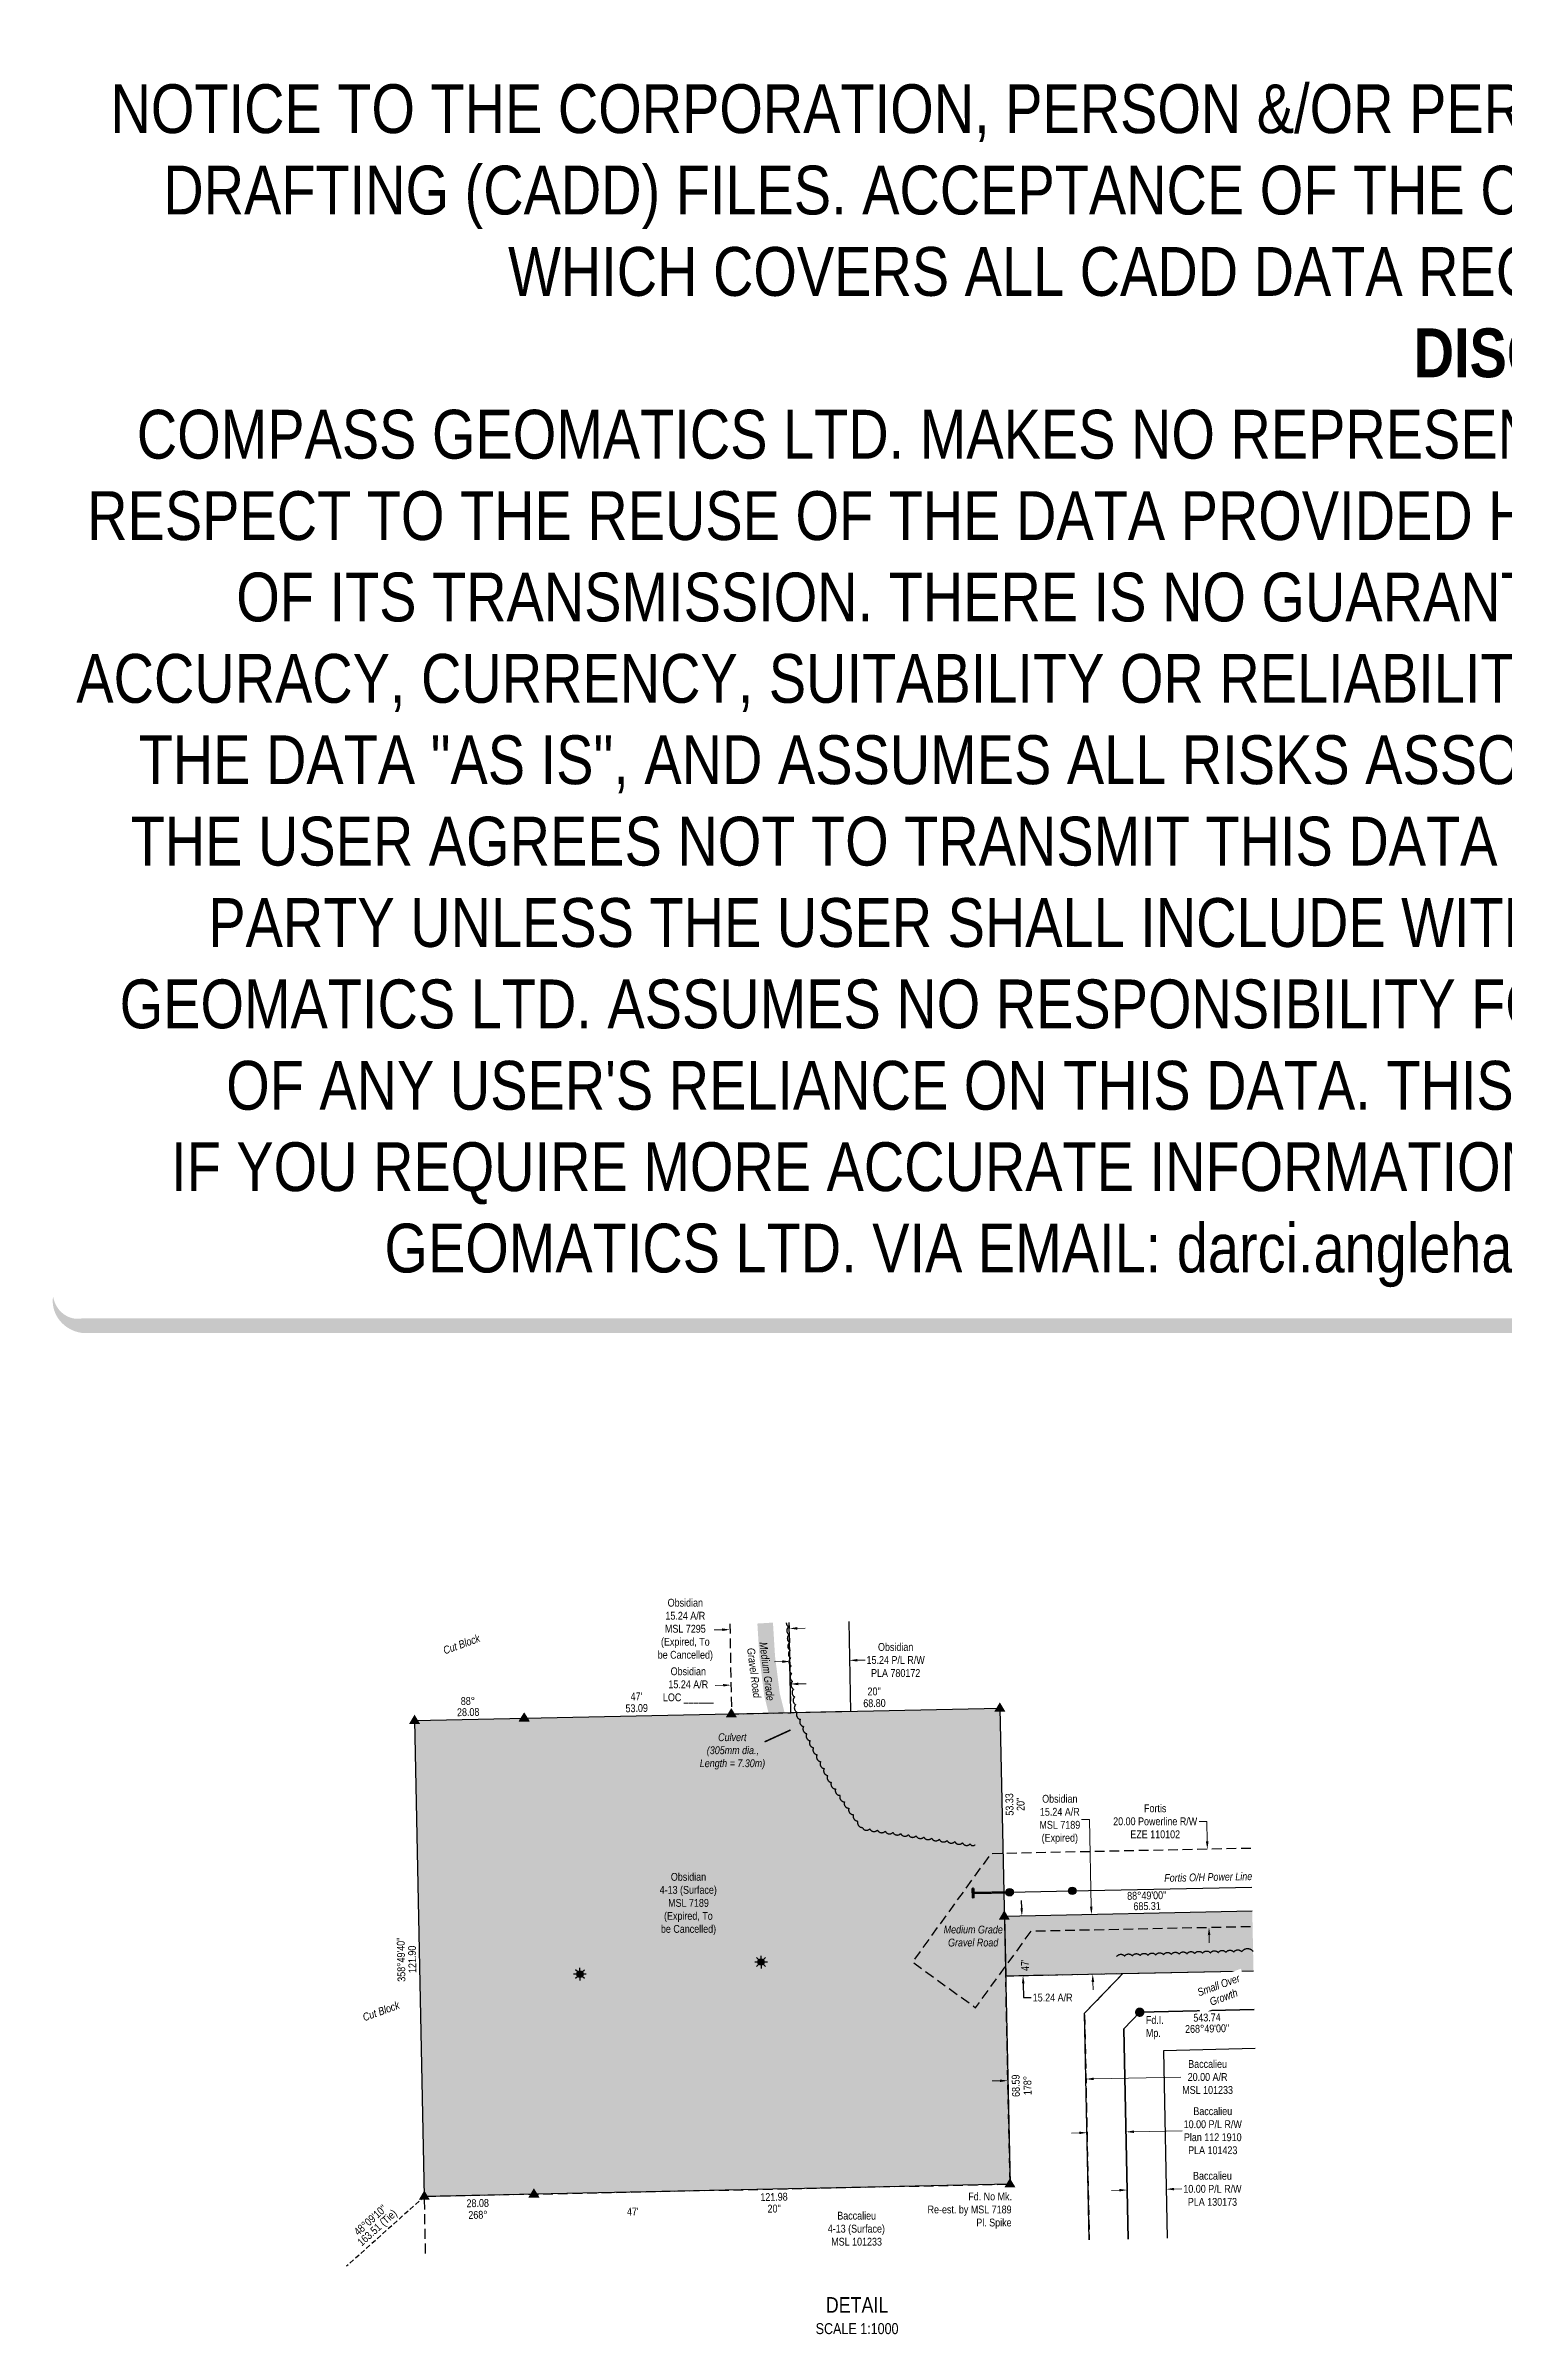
# Model space of a CAD drawing. Extents: x 588922 to 592870, y 5907287 to 5910216.
# Drawn here: x 588922 to 590788, y 5907287 to 5910216 of the extents above; entities that cross this region are included whole.
import ezdxf
from ezdxf.enums import TextEntityAlignment as Align

# ---------------------------------------------------------------- set-up
doc = ezdxf.new("R2010")
doc.units = 0
doc.header["$LTSCALE"] = 5
doc.header["$PDSIZE"] = 0.5
for name, pattern in [('0', [1, 1, 0]), ('foc-ACCESSROAD', [3.75, 2.5, -1.25]), ('foc-FLOWLINE', [3.75, 2.5, -1.25]), ('foc-TIELINE', [1.875, 1.25, -0.625]), ('POWERLINE5', [7.8, 2.4, -0.6, 0.6, -0.6, 0.6, -0.6, 2.4])]:
    doc.linetypes.add(name, pattern=pattern)
doc.layers.get('Defpoints').update_dxf_attribs({"color": 9})
for name, color, linetype, lineweight in [('AS-GENERAL', 48, 'Continuous', 18), ('C-AR-T', 13, 'Continuous', 9), ('C-RW-T', 13, 'Continuous', 9), ('C-WS-T', 13, 'Continuous', 9), ('F-AR-T', 190, 'Continuous', 9), ('F-EZE-T', 190, 'Continuous', 9), ('F-RW-T', 190, 'Continuous', 9), ('F-WS-T', 190, 'Continuous', 9), ('T-TEXT', 48, 'Continuous', 18)]:
    doc.layers.add(name, color=color, linetype=linetype, lineweight=lineweight)
for name, color, linetype in [('AS-POWER', 104, 'foc-POWER'), ('AS-POWER-EXISTING', 72, 'POWERLINE5'), ('AS-POWER-EXISTING-ANC', 72, 'Continuous'), ('AS-ROADS', 254, 'Continuous'), ('C-AR', 13, 'foc-ACCESSROAD'), ('C-RW', 13, 'Continuous'), ('C-WS-S', 8, 'Continuous'), ('DETAIL-T', 7, 'Continuous'), ('F-EZE', 190, 'foc-FLOWLINE'), ('F-RW', 190, 'Continuous'), ('F-WS', 190, 'foc-ACCESSROAD'), ('L-BD', 7, 'Continuous'), ('L-BD1', 253, 'Continuous'), ('L-MON', 1, 'Continuous'), ('L-TIE', 7, 'foc-TIELINE'), ('P-PROPOSED', 10, 'Continuous'), ('P-PROPOSED-H', 21, 'Continuous'), ('P-TXT', 4, 'Continuous'), ('T-BUSH', 110, '0')]:
    doc.layers.add(name, color=color, linetype=linetype)
doc.layers.add('DISCLAIMER', color=7, linetype='Continuous', plot=False)
doc.styles.add('175L', font='ARIALN.TTF', dxfattribs={"height": 20})
doc.styles.add('80', font='ARIALN.TTF', dxfattribs={"height": 10})
doc.styles.add('80CG', font='ARIALN.TTF', dxfattribs={"height": 10})
doc.styles.add('80L', font='ARIALN.TTF', dxfattribs={"height": 10})
doc.styles.add('80LS', font='ARIALNI.TTF', dxfattribs={"height": 10})
doc.styles.add('foc-LtypeFont', font='ARIALN.TTF', dxfattribs={"height": 7.35})
doc.linetypes.add('foc-POWER', pattern='A,6,-1,["P",foc-LtypeFont,S=0.2,R=0,X=-0.625,Y=-0.75],-1.24,4', length=12.24)
doc.dimstyles.new('Compass 5 000', dxfattribs={"dimscale": 5, "dimtxt": 9, "dimasz": 2, "dimexe": 0.2, "dimexo": 0.0625, "dimgap": 0.5, "dimtad": 0, "dimtih": 1, "dimtoh": 1, "dimzin": 0, "dimdsep": 46, "dimtxsty": '80CG', "dimcen": 0.1, "dimse1": 1, "dimse2": 1, "dimclrd": 256, "dimclrt": 256, "dimaunit": 1, "dimadec": 4, "dimazin": 0, "dimtfac": 0.06, "dimtofl": 0, "dimtmove": 0, "dimatfit": 1, "dimfxl": 0.2, "dimtolj": 1, "dimtzin": 0, "dimlwd": -1, "dimarcsym": 0})

# ---------------------------------------------------------------- blocks, each defined once
blk = doc.blocks.new('TRIA')
blk.add_hatch(color=255).paths.add_polyline_path([(-0.04, 1.52), (-1.47, -0.87), (1.39, -0.87)])
blk = doc.blocks.new('TRIAA')
blk.add_blockref('TRIA', (0, 0))
blk = doc.blocks.new('TRIB')
at = {"color": 1}
blk.add_lwpolyline([(-1.12, -0.67), (-0.04, 1.13), (1.04, -0.67)], close=True, dxfattribs=at)
blk = doc.blocks.new('TRIBB')
blk.add_blockref('TRIB', (0, 0))
blk = doc.blocks.new('TRICC')
for name in ['TRIAA', 'TRIBB']:
    blk.add_blockref(name, (0, 0))
blk = doc.blocks.new('plspike')
blk.add_blockref('TRICC', (0, 0))
blk = doc.blocks.new('STRIA')
blk.add_hatch(color=255).paths.add_polyline_path([(-0.04, 1.52), (-1.47, -0.87), (1.39, -0.87)])
blk = doc.blocks.new('STRIAA')
blk.add_blockref('STRIA', (0, 0))
blk = doc.blocks.new('STRIB')
at = {"color": 1}
blk.add_solid([(-1.12, -0.67), (-0.04, 1.13), (1.04, -0.67)], dxfattribs=at)
blk = doc.blocks.new('STRIBB')
blk.add_blockref('STRIB', (0, 0))
blk = doc.blocks.new('STRICC')
for name in ['STRIAA', 'STRIBB']:
    blk.add_blockref(name, (0, 0))
blk = doc.blocks.new('fdspike')
blk.add_blockref('STRICC', (0, 0))
blk = doc.blocks.new('*D74')
at = {"layer": 'C-AR-T', "transparency": 16777216}
for p, q in [((590258.4, 5907945.7), (590248.4, 5907945.7)), ((590260.8, 5907833.9), (590258.4, 5907945.7)), ((590262.8, 5907737.7), (590263, 5907727.7))]:
    blk.add_line(p, q, dxfattribs=at)
for points in [[(590262.4, 5907834), (590259.1, 5907833.9), (590261, 5907823.9)], [(590264.5, 5907737.8), (590261.1, 5907737.7), (590262.6, 5907747.7)]]:
    blk.add_solid(points, dxfattribs=at)
at = {"layer": 'Defpoints', "color": 0, "transparency": 16777216}
for p in [(590261, 5907823.9), (590440.7, 5907827.7), (590442.3, 5907751.5)]:
    blk.add_point(p, dxfattribs=at)
at = {"layer": 'C-AR-T', "transparency": 16777216, "insert": (590220.5, 5907945.7), "char_height": 10, "attachment_point": 5, "style": '80CG'}
blk.add_mtext('\\A1;Obsidian\\P15.24 A/R\\PMSL 7189\\P(Expired)', dxfattribs=at)
blk = doc.blocks.new('*D75')
at = {"layer": 'Defpoints', "color": 0, "transparency": 16777216}
for p in [(590253.9, 5907613.4), (590155.1, 5907551.3), (590255.1, 5907553.4)]:
    blk.add_point(p, dxfattribs=at)
at = {"layer": 'F-AR-T', "transparency": 16777216}
for p, q in [((590143.9, 5907611.2), (590133.9, 5907611)), ((590263.9, 5907613.6), (590375.5, 5907616))]:
    blk.add_line(p, q, dxfattribs=at)
for points in [[(590143.8, 5907612.8), (590143.9, 5907609.5), (590153.9, 5907611.4)], [(590263.9, 5907615.3), (590263.9, 5907612), (590253.9, 5907613.4)]]:
    blk.add_solid(points, dxfattribs=at)
at = {"layer": 'F-AR-T', "transparency": 16777216, "insert": (590409.7, 5907616), "char_height": 10, "attachment_point": 5, "style": '80CG'}
blk.add_mtext('\\A1;Baccalieu\\P20.00 A/R\\PMSL 101233', dxfattribs=at)
blk = doc.blocks.new('GAS')
h = blk.add_hatch(color=255)
h.dxf.hatch_style = 1
edge = h.paths.add_edge_path()
edge.add_arc((0, 0), 0.9, 0, 360)
for p, q in [((-0.81, 0), (-1.62, 0)), ((-0.57, 0.57), (-1.14, 1.14)), ((0, 0.81), (0, 1.62)), ((0.57, 0.57), (1.14, 1.14)), ((1.62, 0), (0.81, 0)), ((-0.57, -0.57), (-1.14, -1.14)), ((0, -0.81), (0, -1.62)), ((1.14, -1.14), (0.57, -0.57))]:
    blk.add_line(p, q)
blk.add_circle((0, 0), 0.8)
blk = doc.blocks.new('fdia')
at = {"color": 255, "const_width": 1}
blk.add_lwpolyline([(-0.5, 0, 1), (0.5, 0, 1)], format="xyb", close=True, dxfattribs=at)
blk = doc.blocks.new('Fdiaa')
blk.add_blockref('fdia', (0, 0))
blk = doc.blocks.new('fdib')
at = {"color": 1, "const_width": 1.6}
blk.add_lwpolyline([(-0.4, 0, 1), (0.4, 0, 1)], format="xyb", close=True, dxfattribs=at)
at = {"color": 1}
blk.add_circle((0, 0), 0.8, dxfattribs=at)
blk = doc.blocks.new('Fdibb')
blk.add_blockref('fdib', (0, 0))
blk = doc.blocks.new('fdicc')
for name in ['Fdibb', 'Fdiaa']:
    blk.add_blockref(name, (0, 0))
blk = doc.blocks.new('FDI')
blk.add_blockref('fdicc', (0, 0))
blk = doc.blocks.new('*U76')
h = blk.add_hatch(color=255)
h.dxf.hatch_style = 1
edge = h.paths.add_edge_path()
edge.add_arc((-0.02, 1.1), 0.2, 1.21548, 181.21548, ccw=False)
edge.add_line((0.18, 1.1), (0.2, -0.2))
edge.add_line((0.2, -0.2), (0.22, -1.1))
edge.add_arc((0.02, -1.1), 0.2, -178.78452, 1.21548, ccw=False)
edge.add_line((-0.18, -1.1), (-0.22, 1.1))
h = blk.add_hatch(color=255)
h.dxf.hatch_style = 1
edge = h.paths.add_edge_path()
edge.add_arc((9.34, 0.2), 0.2, -88.78452, 91.21548, ccw=False)
edge.add_line((9.34, 0), (0.2, -0.2))
edge.add_line((0.2, -0.2), (0.2, 0.2))
edge.add_line((0.2, 0.2), (9.33, 0.4))
at = {"color": 255}
blk.add_lwpolyline([(-0.22, 1.1, -1), (0.18, 1.1), (0.2, -0.2), (0.22, -1.1, -1), (-0.18, -1.1)], format="xyb", close=True, dxfattribs=at)
at = {"color": 72, "const_width": 0.1, "flags": 128}
for points in [[(-0.02, 1.1), (0.02, -1.1)], [(9.34, 0.2), (0, 0)]]:
    blk.add_lwpolyline(points, dxfattribs=at)
at = {"color": 255, "flags": 128}
blk.add_lwpolyline([(9.33, 0.4, -1), (9.34, 0), (0.2, -0.2), (0.2, 0.2)], format="xyb", close=True, dxfattribs=at)
blk = doc.blocks.new('POWERPOLE')
h = blk.add_hatch(color=255)
edge = h.paths.add_edge_path()
edge.add_arc((0, 0), 0.96, 0, 360)
at = {"linetype": 'Continuous'}
for p, q in [((0.68, -0.68), (-0.68, 0.68)), ((-0.68, -0.68), (0.68, 0.68))]:
    blk.add_line(p, q, dxfattribs=at)
blk.add_circle((0, 0), 0.96, dxfattribs=at)
blk = doc.blocks.new('*D78')
at = {"layer": 'Defpoints', "color": 0, "transparency": 16777216}
for p in [(590255.3, 5907548.1), (590305.2, 5907549.1), (590305.3, 5907545.8)]:
    blk.add_point(p, dxfattribs=at)
at = {"layer": 'F-RW-T', "transparency": 16777216}
for p, q in [((590245.3, 5907544.5), (590235.3, 5907544.3)), ((590315.3, 5907546), (590377.2, 5907547.2))]:
    blk.add_line(p, q, dxfattribs=at)
for points in [[(590245.3, 5907546.2), (590245.4, 5907542.9), (590255.3, 5907544.7)], [(590315.3, 5907547.6), (590315.3, 5907544.3), (590305.3, 5907545.8)]]:
    blk.add_solid(points, dxfattribs=at)
at = {"layer": 'F-RW-T', "transparency": 16777216, "insert": (590416.3, 5907547.2), "char_height": 10, "attachment_point": 5, "style": '80CG'}
blk.add_mtext('\\A1;Baccalieu\\P10.00 P/L R/W\\PPlan 112 1910\\PPLA 101423', dxfattribs=at)
blk = doc.blocks.new('*D79')
at = {"layer": 'Defpoints', "color": 0, "transparency": 16777216}
for p in [(590306.5, 5907487.8), (590356.5, 5907488.8), (590356.8, 5907472.4)]:
    blk.add_point(p, dxfattribs=at)
at = {"layer": 'F-RW-T', "transparency": 16777216}
for p, q in [((590296.8, 5907471.1), (590286.8, 5907470.9)), ((590366.8, 5907472.6), (590376.8, 5907472.8))]:
    blk.add_line(p, q, dxfattribs=at)
for points in [[(590296.8, 5907472.8), (590296.9, 5907469.5), (590306.8, 5907471.3)], [(590366.8, 5907474.2), (590366.9, 5907470.9), (590356.8, 5907472.4)]]:
    blk.add_solid(points, dxfattribs=at)
at = {"layer": 'F-RW-T', "transparency": 16777216, "insert": (590415.9, 5907472.8), "char_height": 10, "attachment_point": 5, "style": '80CG'}
blk.add_mtext('\\A1;Baccalieu\\P10.00 P/L R/W\\PPLA 130173', dxfattribs=at)
blk = doc.blocks.new('*D80')
at = {"layer": 'Defpoints', "color": 0, "transparency": 16777216}
for p in [(590304.8, 5907905.4), (590409.4, 5907907.6), (590306.9, 5907805.5)]:
    blk.add_point(p, dxfattribs=at)
at = {"layer": 'F-EZE-T', "transparency": 16777216}
for p, q in [((590408.7, 5907943.3), (590398.7, 5907943.3)), ((590409.2, 5907917.6), (590408.7, 5907943.3)), ((590411.7, 5907797.7), (590411.9, 5907787.7))]:
    blk.add_line(p, q, dxfattribs=at)
for points in [[(590410.9, 5907917.6), (590407.5, 5907917.6), (590409.4, 5907907.6)], [(590413.3, 5907797.7), (590410, 5907797.6), (590411.5, 5907807.7)]]:
    blk.add_solid(points, dxfattribs=at)
at = {"layer": 'F-EZE-T', "transparency": 16777216, "insert": (590342.6, 5907943.3), "char_height": 10, "attachment_point": 5, "style": '80CG'}
blk.add_mtext('\\A1;Fortis\\P20.00 Powerline R/W\\PEZE 110102', dxfattribs=at)
blk = doc.blocks.new('*D81')
at = {"layer": 'C-AR-T', "transparency": 16777216}
for p, q in [((589789.4, 5908117.5), (589779.4, 5908117.3)), ((589885.6, 5908119.3), (589895.6, 5908119.5))]:
    blk.add_line(p, q, dxfattribs=at)
for points in [[(589789.4, 5908119.2), (589789.5, 5908115.9), (589799.4, 5908117.7)], [(589885.5, 5908120.9), (589885.6, 5908117.6), (589875.6, 5908119.1)]]:
    blk.add_solid(points, dxfattribs=at)
at = {"layer": 'Defpoints', "color": 0, "transparency": 16777216}
for p in [(589799.4, 5908117.7), (589799.7, 5908101.6), (589875.9, 5908103)]:
    blk.add_point(p, dxfattribs=at)
at = {"layer": 'C-AR-T', "transparency": 16777216, "insert": (589744.8, 5908117.3), "char_height": 10, "attachment_point": 5, "style": '80CG'}
blk.add_mtext('\\A1;Obsidian\\P15.24 A/R\\PLOC ______', dxfattribs=at)
blk = doc.blocks.new('*D82')
at = {"layer": 'C-AR-T', "transparency": 16777216}
for p, q in [((589788.1, 5908188.6), (589778.1, 5908188.4)), ((589884.3, 5908190.3), (589894.3, 5908190.5))]:
    blk.add_line(p, q, dxfattribs=at)
for points in [[(589788.1, 5908190.3), (589788.2, 5908186.9), (589798.1, 5908188.8)], [(589884.2, 5908192), (589884.3, 5908188.7), (589874.3, 5908190.2)]]:
    blk.add_solid(points, dxfattribs=at)
at = {"layer": 'Defpoints', "color": 0, "transparency": 16777216}
for p in [(589798, 5908192.8), (589798.1, 5908188.8), (589874.2, 5908194.2)]:
    blk.add_point(p, dxfattribs=at)
at = {"layer": 'C-AR-T', "transparency": 16777216, "insert": (589741, 5908188.4), "char_height": 10, "attachment_point": 5, "style": '80CG'}
blk.add_mtext('\\A1;Obsidian\\P15.24 A/R\\PMSL 7295\\P(Expired, To\\Pbe Cancelled)', dxfattribs=at)
blk = doc.blocks.new('*D83')
at = {"layer": 'C-RW-T', "transparency": 16777216}
for p, q in [((589865, 5908147.8), (589855, 5908147.6)), ((589961.2, 5908149.6), (589971.2, 5908149.8))]:
    blk.add_line(p, q, dxfattribs=at)
for points in [[(589865, 5908149.5), (589865.1, 5908146.1), (589875, 5908148)], [(589961.2, 5908151.2), (589961.2, 5908147.9), (589951.2, 5908149.4)]]:
    blk.add_solid(points, dxfattribs=at)
at = {"layer": 'Defpoints', "color": 0, "transparency": 16777216}
for p in [(589874.9, 5908157.6), (589951, 5908159), (589951.2, 5908149.4)]:
    blk.add_point(p, dxfattribs=at)
at = {"layer": 'C-RW-T', "transparency": 16777216, "insert": (590010.3, 5908149.8), "char_height": 10, "attachment_point": 5, "style": '80CG'}
blk.add_mtext('\\A1;Obsidian\\P15.24 P/L R/W\\PPLA 780172', dxfattribs=at)
blk = doc.blocks.new('*D84')
at = {"layer": 'Defpoints', "color": 0, "transparency": 16777216}
for p in [(590213.7, 5907823), (590173.4, 5907745.9), (590215.2, 5907746.8)]:
    blk.add_point(p, dxfattribs=at)
at = {"layer": 'P-TXT', "transparency": 16777216}
for p, q in [((590171.7, 5907832.1), (590171.5, 5907842.1)), ((590173.6, 5907735.9), (590174, 5907717.7)), ((590174, 5907717.7), (590184, 5907717.7))]:
    blk.add_line(p, q, dxfattribs=at)
for points in [[(590173.3, 5907832.1), (590170, 5907832.1), (590171.9, 5907822.1)], [(590175.3, 5907736), (590172, 5907735.9), (590173.4, 5907745.9)]]:
    blk.add_solid(points, dxfattribs=at)
at = {"layer": 'P-TXT', "transparency": 16777216, "insert": (590211.3, 5907717.7), "char_height": 10, "attachment_point": 5, "style": '80CG'}
blk.add_mtext('\\A1;15.24 A/R', dxfattribs=at)
blk = doc.blocks.new('Disclaimer_Legal')
at = {"layer": 'DISCLAIMER', "color": 254, "flags": 128}
blk.add_lwpolyline([(-3612.9, -1104.6, 37.5, 37.5, 0), (4096.1, -1104.6, 37.5, 37.5, 0.414214), (4171.1, -1029.6, 37.5, 37.5, 0), (4171.1, 2078.7, 37.5, 0, 0.414214), (4096.1, 2153.7, 0, 0, 0), (-3612.9, 2153.7, 0, 0, 0.414214), (-3687.9, 2078.7, 0, 0, 0), (-3687.9, -1029.6, 0, 37.5, 0.414214)], format="xyseb", close=True, dxfattribs=at)
at = {"layer": 'DISCLAIMER', "color": 254, "insert": (241.6, 533.9), "char_height": 125, "width": 7717.568, "attachment_point": 5, "style": '80'}
blk.add_mtext('NOTICE TO THE CORPORATION, PERSON &/OR PERSONS REGARDING THIS COMPUTER AIDED DESIGN AND DRAFTING (CADD) FILES. ACCEPTANCE OF THE CADD DATA IS BASED ON THE FOLLOWING DISCLAIMER WHICH COVERS ALL CADD DATA RECIEVED FROM COMPASS GEOMATICS LTD.\\P{\\fArial Narrow|b1|i0|c0|p34;DISCLAIMER}\\PCOMPASS GEOMATICS LTD. MAKES NO REPRESENTATION OR WARRANTIES, EXPRESS OR IMPLIED, WITH RESPECT TO THE REUSE OF THE DATA PROVIDED HEREWITH, REGARDLESS OF ITS FORMAT OR THE MEANS OF ITS TRANSMISSION. THERE IS NO GUARANTEE OR REPRESENTATION TO THE USER AS TO THE ACCURACY, CURRENCY, SUITABILITY OR RELIABILITY OF THIS DATA FOR ANY PURPOSE. THE USER ACCEPTS THE DATA "AS IS", AND ASSUMES ALL RISKS ASSOCIATED WITH ITS USE. BY ACCEPTANCE OF THIS DATA, THE USER AGREES NOT TO TRANSMIT THIS DATA OR PROVIDE ACCESS OR ANY PART OF IT TO ANOTHER PARTY UNLESS THE USER SHALL INCLUDE WITH THE DATA A COPY OF THIS DISCLAIMER. COMPASS GEOMATICS LTD. ASSUMES NO RESPONSIBILITY FOR ACTUAL OR CONSEQUENTIAL DAMAGE AS A RESULT OF ANY USER\'S RELIANCE ON THIS DATA. THIS CADD FILE IS FOR ILLUSTRATION PURPOSES ONLY.\\PIF YOU REQUIRE MORE ACCURATE INFORMATION, PLEASE CONTACT DARCI ANGLEHART AT COMPASS GEOMATICS LTD. VIA EMAIL: darci.anglehart@compassgeomatics.ca OR CELL: 506-961-7292', dxfattribs=at)

msp = doc.modelspace()

# ---------------------------------------------------------------- hatches: boundary and pattern name
at = {"layer": 'P-PROPOSED-H'}
h = msp.add_hatch(color=256, dxfattribs=at)
h.dxf.hatch_style = 1
h.paths.add_polyline_path([(589406.991, 5907463.156), (589394.531, 5908072.256), (590143.896, 5908088.096), (590156.801, 5907478.951)])
h = msp.add_hatch(color=256, dxfattribs=at)
h.dxf.hatch_style = 1
h.paths.add_polyline_path([(590468.471, 5907752.032), (590466.899, 5907828.181), (590149.586, 5907821.636), (590151.157, 5907745.486)])

# ---------------------------------------------------------------- linework, layer by layer
at = {"layer": 'AS-GENERAL', "const_width": 2, "flags": 128}
msp.add_lwpolyline([(589875.626, 5908060.211), (589842.461, 5908045.051)], dxfattribs=at)
at = {"layer": 'AS-POWER', "flags": 128}
msp.add_lwpolyline([(590156.126, 5907852.556), (590236.466, 5907854.321), (590466.265, 5907858.869)], dxfattribs=at)
at = {"layer": 'AS-ROADS', "const_width": 19.991, "flags": 128}
for points in [[(589843.231, 5908197.158), (589845.896, 5908153.711), (589852.036, 5908105.566), (589864.216, 5908056.306), (589884.981, 5908007.431)], [(590070.721, 5907796.196), (590467.324, 5907807.561)]]:
    msp.add_lwpolyline(points, dxfattribs=at)
at = {"layer": 'C-AR', "flags": 128}
msp.add_lwpolyline([(589797.984, 5908196.331), (589800.095, 5908080.829), (589876.245, 5908082.439), (589874.138, 5908197.723)], dxfattribs=at)
at = {"layer": 'C-RW', "flags": 128}
msp.add_lwpolyline([(589950.291, 5908199.115), (589952.394, 5908084.048), (589876.245, 5908082.439), (589874.138, 5908197.723)], dxfattribs=at)
at = {"layer": 'F-EZE', "flags": 128}
msp.add_lwpolyline([(590465.235, 5907908.761), (590132.156, 5907901.884), (590031.775, 5907763.358), (590112.714, 5907704.707), (590183.923, 5907802.977), (590467.298, 5907808.828)], dxfattribs=at)
at = {"layer": 'F-RW'}
for points in [[(590258.127, 5907407.62), (590252.204, 5907697.653), (590301.343, 5907748.578), (590468.471, 5907752.024)], [(590469.495, 5907702.443), (590322.999, 5907699.041), (590302.6, 5907677.9), (590308.096, 5907408.64)], [(590308.096, 5907408.64), (590302.6, 5907677.9), (590323.012, 5907699.041), (590469.495, 5907702.443)], [(590470.527, 5907652.429), (590353.208, 5907649.704), (590358.11, 5907409.661)]]:
    msp.add_lwpolyline(points, dxfattribs=at)
at = {"layer": 'F-WS', "flags": 128}
msp.add_lwpolyline([(589408.383, 5907390.267), (589406.991, 5907463.156), (590156.801, 5907478.951), (590151.157, 5907745.486), (590301.343, 5907748.578), (590252.204, 5907697.653), (590258.127, 5907407.62)], dxfattribs=at)
at = {"layer": 'L-TIE'}
msp.add_line((589406.991, 5907463.156), (589307.229, 5907373.812), dxfattribs=at)
at = {"layer": 'P-PROPOSED'}
msp.add_lwpolyline([(589406.991, 5907463.156), (589394.531, 5908072.256), (590143.896, 5908088.096), (590156.801, 5907478.951)], close=True, dxfattribs=at)
msp.add_lwpolyline([(590466.899, 5907828.181), (590149.586, 5907821.636), (590151.157, 5907745.486), (590468.471, 5907752.032)], dxfattribs=at)
at = {"layer": 'T-BUSH', "flags": 128}
for points in [[(589870.261, 5908197.652, 0.27243841), (589873.202, 5908192.206, 0.52056705), (589873.873, 5908182.233, 0.52056705), (589874.544, 5908172.26, 0.52056705), (589875.216, 5908162.287, 0.52056705), (589875.887, 5908152.314, 0.52056705), (589876.558, 5908142.341, 0.52056705), (589877.229, 5908132.368, 0.52056705), (589878.236, 5908122.429, 0.52056705), (589879.569, 5908112.523, 0.52056705), (589880.902, 5908102.617, 0.52056705), (589882.236, 5908092.71, 0.52056705), (589884.126, 5908082.964, 0.52056705), (589888.259, 5908073.864, 0.52056705), (589892.392, 5908064.763, 0.52056705), (589896.526, 5908055.662, 0.52056705), (589900.659, 5908046.561, 0.52056705), (589905.115, 5908037.616, 0.52056705), (589909.669, 5908028.718, 0.52056705), (589914.224, 5908019.82, 0.52056705), (589918.778, 5908010.923, 0.52056705), (589923.332, 5908002.025, 0.52056705), (589927.886, 5907993.127, 0.52056705), (589933.349, 5907984.774, 0.52056705), (589939.046, 5907976.561, 0.52056705), (589944.743, 5907968.348, 0.52056705), (589950.441, 5907960.135, 0.52056705), (589956.138, 5907951.923, 0.52056705), (589961.836, 5907943.71, 0.52056705), (589967.533, 5907935.497, 0.52056705), (589977.171, 5907933.62, 0.52056705), (589987.056, 5907932.142, 0.52056705), (589996.942, 5907930.664, 0.52056705), (590006.828, 5907929.186, 0.52056705), (590016.713, 5907927.708, 0.52056705), (590026.599, 5907926.23, 0.52056705), (590036.485, 5907924.752, 0.52056705), (590046.37, 5907923.274, 0.52056705), (590056.256, 5907921.796, 0.52056705), (590066.142, 5907920.318, 0.52056705), (590076.027, 5907918.84, 0.52056705), (590085.913, 5907917.362, 0.52056705), (590095.798, 5907915.884, 0.52056705), (590105.684, 5907914.406, 0.52056705), (590112.129, 5907913.442)], [(590293.422, 5907770.4, -0.52056705), (590303.411, 5907770.772, -0.52056705), (590313.4, 5907771.144, -0.52056705), (590323.388, 5907771.516, -0.52056705), (590333.377, 5907771.888, -0.52056705), (590343.365, 5907772.26, -0.52056705), (590353.354, 5907772.632, -0.52056705), (590363.343, 5907773.004, -0.52056705), (590373.331, 5907773.376, -0.52056705), (590383.32, 5907773.748, -0.52056705), (590393.308, 5907774.12, -0.52056705), (590403.297, 5907774.492, -0.52056705), (590413.286, 5907774.865, -0.52056705), (590423.274, 5907775.237, -0.52056705), (590433.263, 5907775.609, -0.52056705), (590443.251, 5907775.981, -0.52056705), (590453.24, 5907776.353, -0.52056705), (590468.007, 5907776.903, -0.52056705)]]:
    msp.add_lwpolyline(points, format="xyb", dxfattribs=at)

# ---------------------------------------------------------------- block references
at = {"xscale": 0.5, "yscale": 0.5, "zscale": 0.5}
msp.add_blockref('Disclaimer_Legal', (590775.426, 5909130.174), dxfattribs=at)
at = {"layer": 'AS-POWER-EXISTING', "xscale": 4.997760549999981, "yscale": 4.997760549999981, "zscale": 4.997760549999981}
for p in [(590156.126, 5907852.556), (590236.466, 5907854.321)]:
    msp.add_blockref('POWERPOLE', p, dxfattribs=at)
at = {"layer": 'AS-POWER-EXISTING-ANC', "xscale": 4.997760549999981, "yscale": 4.997760549999981, "zscale": 4.997760549999981}
msp.add_blockref('*U76', (590109.466, 5907851.566), dxfattribs=at)
at = {"layer": 'C-WS-S', "color": 6, "xscale": 4.997760549999981, "yscale": 4.997760549999981, "zscale": 4.997760549999981}
for p in [(589838.016, 5907763.238), (589606.052, 5907747.669)]:
    msp.add_blockref('GAS', p, dxfattribs=at)
at = {"layer": 'L-MON', "xscale": 4.997760549999981, "yscale": 4.997760549999981, "zscale": 4.997760549999981}
for p in [(589394.531, 5908072.256), (589800.094, 5908080.829), (590143.896, 5908088.096), (589406.991, 5907463.156)]:
    msp.add_blockref('fdspike', p, dxfattribs=at)
at = {"layer": 'L-MON', "color": 3, "xscale": 4.997760549999981, "yscale": 4.997760549999981, "zscale": 4.997760549999981}
for name, p in [('plspike', (589534.804, 5908075.221)), ('plspike', (590149.586, 5907821.636)), ('FDI', (590322.811, 5907698.981)), ('plspike', (589547.324, 5907466.112)), ('plspike', (590156.801, 5907478.951))]:
    msp.add_blockref(name, p, dxfattribs=at)

# ---------------------------------------------------------------- texts
at = {"layer": 'AS-GENERAL', "insert": (589845.711, 5908173.717), "char_height": 9.99552, "attachment_point": 1, "rotation": 277.26778, "style": '80L'}
msp.add_mtext_dynamic_manual_height_columns('\\pi0.17512;{\\fArial Narrow|b0|i1|c0|p34;Medium Grade \\P\\pi5.7593;Gravel Road}', width=75.24847, gutter_width=50, heights=[28.826], dxfattribs=at)
at = {"layer": 'AS-GENERAL', "char_height": 9.99552, "attachment_point": 1, "style": '80L'}
for s, width, heights, insert in [('\\pi23.762;{\\fArial Narrow|b0|i1|c0|p34;Culvert\\P\\pi9.2494;(305mm dia., \\P\\pi0.25952;Length = 7.30m)}', 83.19686, [0], (589759.257, 5908056.047)), ('\\pi0.17512;{\\fArial Narrow|b0|i1|c0|p34;Medium Grade \\P\\pi5.7593;Gravel Road}', 75.24847, [28.826], (590071.629, 5907809.831))]:
    msp.add_mtext_dynamic_manual_height_columns(s, width=width, gutter_width=50, heights=heights, dxfattribs=dict(at, insert=insert))
at = {"layer": 'AS-POWER', "insert": (590353.759, 5907875.795), "char_height": 9.99552, "attachment_point": 1, "rotation": 1.181938, "style": '80L'}
msp.add_mtext_dynamic_manual_height_columns('\\pi0.32612;{\\fArial Narrow|b0|i1|c0|p34;Fortis O/H Power Line}', width=112.4507, gutter_width=50, heights=[0], dxfattribs=at)
at = {"layer": 'C-WS-T', "insert": (589708.046, 5907877.274), "char_height": 9.99552, "attachment_point": 1, "style": '175L'}
msp.add_mtext_dynamic_manual_height_columns('\\pi14.405;Obsidian\\P\\pi0.13101;4-13 (Surface)\\P\\pi10.897;MSL 7189\\P\\pi5.6947;(Expired, To \\P\\pi1.6992;be Cancelled)', width=72.62387, gutter_width=100, heights=[0], dxfattribs=at)
at = {"layer": 'DETAIL-T', "color": 3, "insert": (589960.93, 5907310.49), "char_height": 19.99104, "width": 105.45834, "attachment_point": 5, "style": '80CG'}
msp.add_mtext('DETAIL\\P{\\H0.7x;SCALE 1:1000}', dxfattribs=at)
at = {"layer": 'F-WS-T', "insert": (589923.252, 5907443.51), "char_height": 9.99552, "attachment_point": 1, "style": '175L'}
msp.add_mtext_dynamic_manual_height_columns('\\pi12.329;Baccalieu\\P\\pi0.13101;4-13 (Surface)\\P\\pi4.5424;MSL 101233', width=72.62387, gutter_width=100, heights=[0], dxfattribs=at)
at = {"layer": 'L-BD', "style": '80L'}
for s, height, p in [('543.74', 9.9955, (590408.92, 5907692.224)), ("268°49'00''", 9.99552, (590409.214, 5907677.983))]:
    msp.add_text(s, height=height, rotation=1.1828, dxfattribs=at).set_placement(p, align=Align.MIDDLE)
at = {"layer": 'L-BD', "color": 5, "style": '80L'}
for s, height, p in [("48°09'10''", 9.9955, (589337.677, 5907432.949)), ('163.51 (Tie)', 9.99552, (589347.18, 5907422.339))]:
    msp.add_text(s, height=height, rotation=41.8467, dxfattribs=at).set_placement(p, align=Align.MIDDLE)
at = {"layer": 'L-BD1', "style": '80L'}
for s, height, rotation, p in [("47'", 9.9955, 1.2111, (589678.435, 5908103.252)), ("20''", 9.9955, 1.2111, (589982.863, 5908109.687)), ('28.08', 9.9955, 1.2111, (589462.986, 5908083.201)), ('88°', 9.9955, 1.2111, (589462.685, 5908097.442)), ('53.09', 9.9955, 1.2111, (589678.751, 5908088.262)), ('68.80', 9.9955, 1.2111, (589983.18, 5908094.697)), ('53.33', 9.9955, 91.1722, (590156.005, 5907964.924)), ("20''", 9.9955, 91.1722, (590170.246, 5907965.215)), ('685.31', 9.9955, 1.1817, (590332.282, 5907834.903)), ("358°49'40''", 9.99552, 91.1722, (589377.044, 5907766.356)), ('121.90', 9.9955, 91.1722, (589391.285, 5907766.648)), ("47'", 9.9955, 91.1722, (590175.868, 5907759.176)), ('68.59', 9.9955, 91.1722, (590164.133, 5907604.863)), ('178°', 9.9955, 91.1722, (590179.123, 5907605.17)), ('121.98', 9.9955, 1.2111, (589854.531, 5907462.586)), ('28.08', 9.9955, 1.2111, (589475.18, 5907454.595)), ('268°', 9.9955, 1.2111, (589475.497, 5907439.605)), ("47'", 9.9955, 1.2111, (589673.832, 5907443.783)), ("20''", 9.9955, 1.2111, (589854.848, 5907447.596))]:
    msp.add_text(s, height=height, rotation=rotation, dxfattribs=at).set_placement(p, align=Align.MIDDLE)
at = {"layer": 'L-MON', "attachment_point": 1, "style": '80L'}
for s, width, insert, char_height in [('Fd.I.\\PMp.', 22.04407, (590330.706, 5907694.073), 9.9955), ('\\pi53.146;Fd. No Mk.\\P\\pi1.0275;Re-est. by MSL 7189\\P\\pi63.387;Pl. Spike', 107.20095, (590050.126, 5907468.083), 9.99552)]:
    msp.add_mtext_dynamic_manual_height_columns(s, width=width, gutter_width=50, heights=[0], dxfattribs=dict(at, insert=insert, char_height=char_height))
at = {"layer": 'T-TEXT', "char_height": 9.99552, "attachment_point": 1, "rotation": 20, "style": '80LS', "bg_fill": 3, "box_fill_scale": 1.115, "bg_fill_color": 256, "bg_fill_transparency": 0}
for insert in [(589429.185, 5908166.165), (589326.148, 5907696.494)]:
    msp.add_mtext_dynamic_manual_height_columns('\\pi0.56983;Cut Block', width=49.7127, gutter_width=45.017, heights=[0], dxfattribs=dict(at, insert=insert))

# ---------------------------------------------------------------- dimensions: what is measured, and where the dimension line sits
at = {"layer": 'C-AR-T', "color": 6}
for base, p1, p2, text, picture, middle in [((589798.122, 5908188.775), (589874.202, 5908194.208), (589798.049, 5908192.816), 'Obsidian\\P15.24 A/R\\PMSL 7295\\P(Expired, To\\Pbe Cancelled)', '*D82', (589740.998, 5908188.41)), ((589799.421, 5908117.7), (589875.869, 5908103), (589799.715, 5908101.608), 'Obsidian\\P15.24 A/R\\PLOC ______', '*D81', (589744.82, 5908117.334))]:
    dim = msp.add_linear_dim(base=base, p1=p1, p2=p2, angle=181.047034, text=text, dimstyle='Compass 5 000', dxfattribs=at)
    dim.commit()
    dim.dimension.update_dxf_attribs({"geometry": picture, "text_midpoint": middle, "dimtype": 161})
at = {"layer": 'C-RW-T', "color": 6}
dim = msp.add_aligned_dim(p1=(589874.871, 5908157.568), p2=(589951.025, 5908158.96), distance=-9.574, text='Obsidian\\P15.24 P/L R/W\\PPLA 780172', dimstyle='Compass 5 000', dxfattribs=at)
dim.commit()
dim.dimension.update_dxf_attribs({"geometry": '*D83', "text_midpoint": (590010.282, 5908149.753)})
at = {"layer": 'F-AR-T'}
dim = msp.add_linear_dim(base=(590253.896, 5907613.441), p1=(590155.11, 5907551.3), p2=(590255.139, 5907553.371), angle=1.185944, text='Baccalieu\\P20.00 A/R\\PMSL 101233', dimstyle='Compass 5 000', dxfattribs=at)
dim.commit()
dim.dimension.update_dxf_attribs({"geometry": '*D75', "text_midpoint": (590409.739, 5907615.958), "dimtype": 161})
at = {"layer": 'F-RW-T', "color": 6}
dim = msp.add_linear_dim(base=(590305.298, 5907545.759), p1=(590255.258, 5907548.082), p2=(590305.229, 5907549.102), angle=1.169304, text='Baccalieu\\P10.00 P/L R/W\\PPlan 112 1910\\PPLA 101423', dimstyle='Compass 5 000', dxfattribs=at)
dim.commit()
dim.dimension.update_dxf_attribs({"geometry": '*D78', "text_midpoint": (590416.268, 5907547.226), "dimtype": 161})
dim = msp.add_aligned_dim(p1=(590306.48, 5907487.825), p2=(590356.493, 5907488.847), distance=-16.489, text='Baccalieu\\P10.00 P/L R/W\\PPLA 130173', dimstyle='Compass 5 000', dxfattribs=at)
dim.commit()
dim.dimension.update_dxf_attribs({"geometry": '*D79', "text_midpoint": (590415.912, 5907472.769)})
at = {"layer": 'P-TXT'}
dim = msp.add_linear_dim(base=(590173.442, 5907745.945), p1=(590213.656, 5907822.958), p2=(590215.224, 5907746.805), angle=271.179087, text='15.24 A/R', dimstyle='Compass 5 000', dxfattribs=at)
dim.commit()
dim.dimension.update_dxf_attribs({"geometry": '*D84', "text_midpoint": (590211.305, 5907717.699), "dimtype": 161})

# ---------------------------------------------------------------- next in the draw order: texts
at = {"layer": 'L-BD1', "insert": (590331.773, 5907853.396), "char_height": 9.9955, "width": 50.57966, "attachment_point": 2, "rotation": 1.1817, "style": '80L', "bg_fill": 3, "box_fill_scale": 1.15, "bg_fill_color": 256, "bg_fill_true_color": 256, "bg_fill_transparency": 0}
msp.add_mtext("88°49'00''", dxfattribs=at)

# ---------------------------------------------------------------- next in the draw order: dimensions: what is measured, and where the dimension line sits
at = {"layer": 'C-AR-T', "color": 6}
dim = msp.add_linear_dim(base=(590260.989, 5907823.932), p1=(590442.277, 5907751.467), p2=(590440.686, 5907827.683), angle=91.195926, text='Obsidian\\P15.24 A/R\\PMSL 7189\\P(Expired)', dimstyle='Compass 5 000', dxfattribs=at)
dim.commit()
dim.dimension.update_dxf_attribs({"geometry": '*D74', "text_midpoint": (590220.52, 5907945.72), "dimtype": 161})
at = {"layer": 'F-EZE-T', "color": 6}
dim = msp.add_linear_dim(base=(590409.395, 5907907.608), p1=(590306.877, 5907805.516), p2=(590304.814, 5907905.449), angle=91.1828, text='Fortis\\P20.00 Powerline R/W\\PEZE 110102', dimstyle='Compass 5 000', dxfattribs=at)
dim.commit()
dim.dimension.update_dxf_attribs({"geometry": '*D80', "text_midpoint": (590342.57, 5907943.304), "dimtype": 161})

# ---------------------------------------------------------------- next in the draw order: texts
at = {"layer": 'T-TEXT', "insert": (590394.997, 5907728.452), "char_height": 9.99171, "attachment_point": 1, "rotation": 20, "style": '80LS', "bg_fill": 2}
msp.add_mtext_dynamic_manual_height_columns('\\pi0.46842;Small Over\\P\\pi11.118;Growth', width=57.73147, gutter_width=45.017, heights=[0], dxfattribs=at)

doc.saveas('drawing.dxf')
